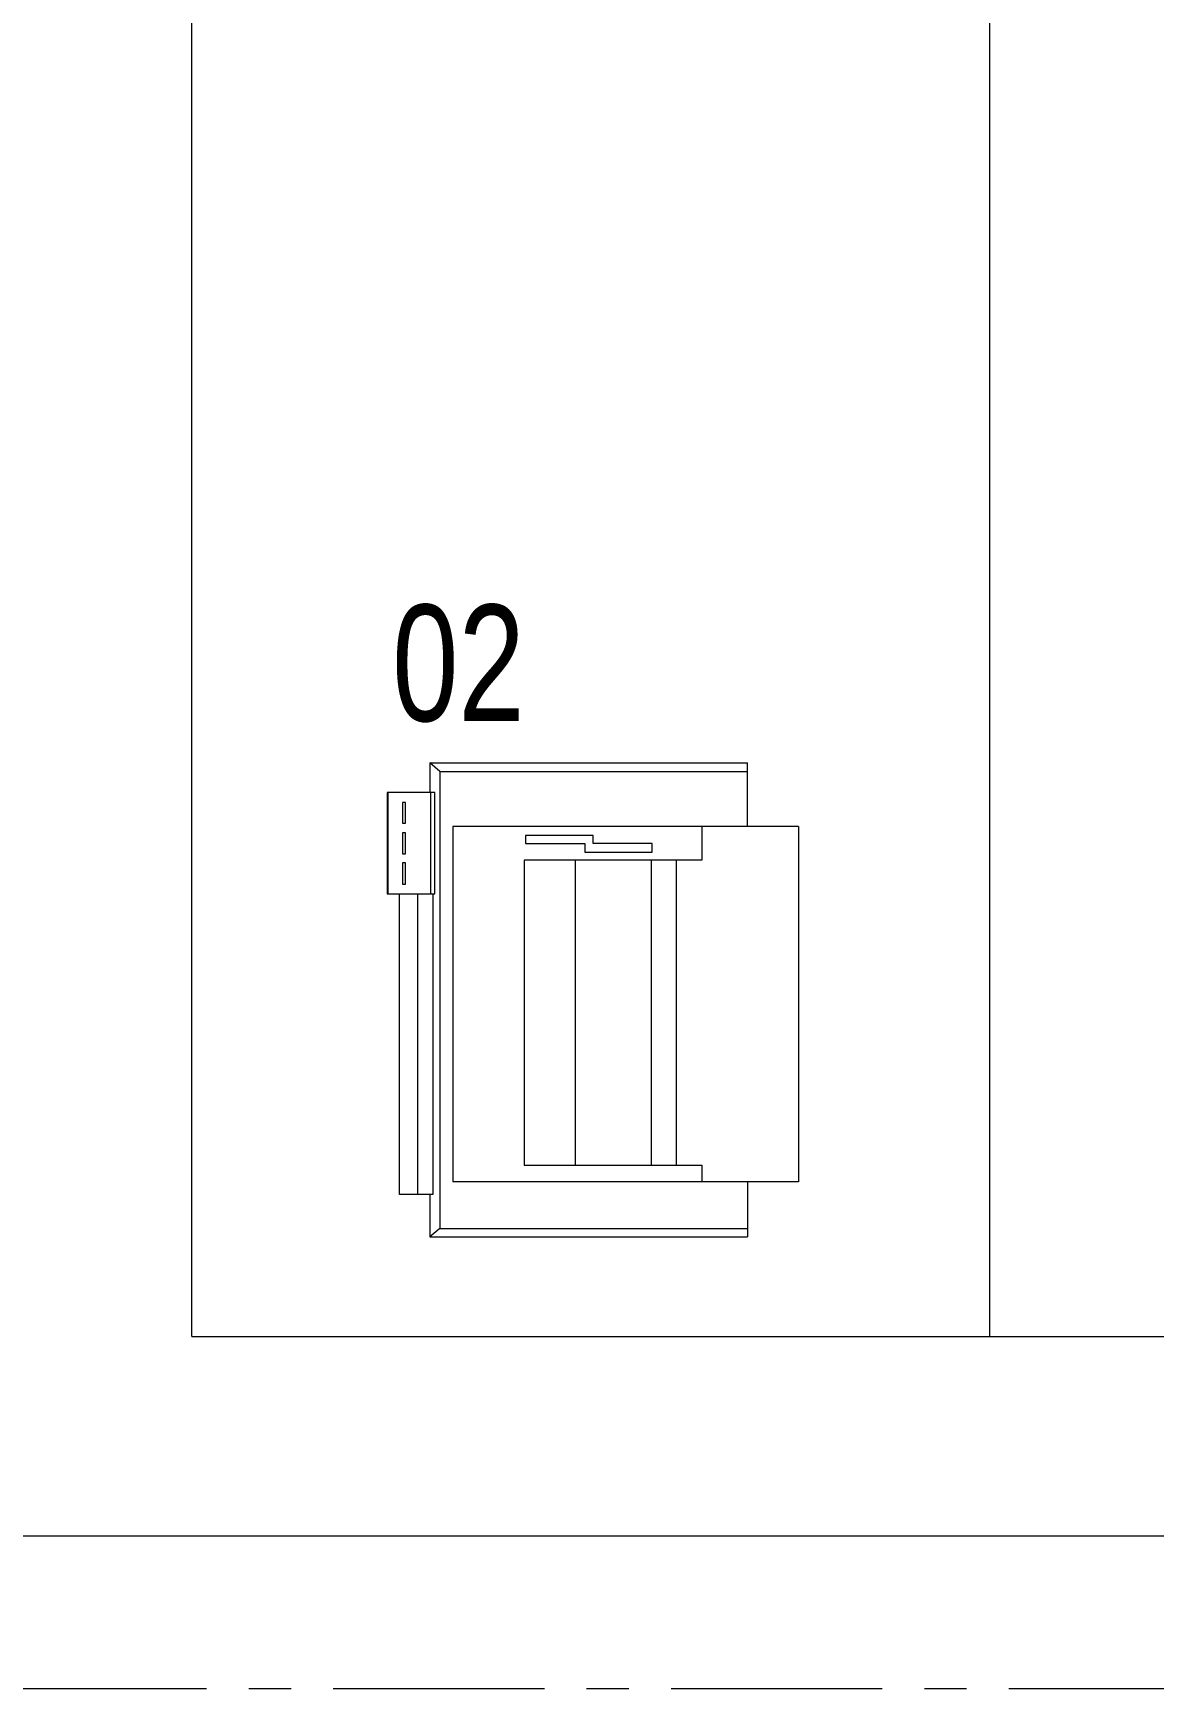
# Model space of a CAD drawing. Header units: millimetres. Extents: x 26027 to 581921, y 7230 to 233891.
# Drawn here: x 533148 to 533991, y 142345 to 143591 of the extents above; entities that cross this region are included whole.
import ezdxf

# ---------------------------------------------------------------- set-up
doc = ezdxf.new("R2010")
doc.units = ezdxf.units.MM
doc.header["$LTSCALE"] = 5
doc.linetypes.add('CENTER', pattern=[50.8, 31.75, -6.35, 6.35, -6.35])
doc.layers.add('axes', color=9, linetype='Continuous')
doc.layers.add('Medical Equipment and Furniture', color=163, linetype='Continuous', lineweight=0)
doc.layers.add('Walls', color=32, linetype='Continuous', lineweight=5)
doc.styles.add('X3G_ENTITY_257CFD', font='swisscl.ttf', dxfattribs={"height": 200})

# ---------------------------------------------------------------- blocks, each defined once
blk = doc.blocks.new('ITPPLT2C-P')
at = {"color": 0}
for p, q in [((0.0229, 0.0318), (0.2618, 0.0318)), ((0.0304, 0.0256), (0.0229, 0.0318)), ((0.0229, 0), (0.0229, 0.0318)), ((0.0304, -0.3182), (0.0304, 0.0256)), ((0.0304, 0.0256), (0.2618, 0.0256)), ((0.2618, -0.0096), (0.2618, 0.0318)), ((0, 0), (0, -0.2262)), ((0.0252, 0), (0, 0)), ((0.0139, 0), (0.0139, -0.2262)), ((0.0252, 0), (0.0139, 0)), ((0.0252, -0.2262), (0.0252, 0)), ((0.0401, -0.2769), (0.0401, -0.0096)), ((0.3, -0.0096), (0.0401, -0.0096)), ((0.2274, -0.0222), (0.2274, -0.0096)), ((0.3, -0.2769), (0.3, -0.0096)), ((0.0939, -0.2515), (0.0939, -0.0222)), ((0.0939, -0.0222), (0.2274, -0.0222)), ((0.1321, -0.2515), (0.1321, -0.0222)), ((0.1894, -0.2515), (0.1894, -0.0222)), ((0.2082, -0.2515), (0.2082, -0.0222)), ((-0.0091, -0.2262), (0.0267, -0.2262)), ((-0.0091, -0.3023), (-0.0091, -0.2262)), ((-0.0087, -0.2262), (0.0236, -0.2262)), ((-0.0087, -0.3023), (-0.0087, -0.2262)), ((0, -0.2262), (0.0252, -0.2262)), ((0.0023, -0.2495), (0.0023, -0.2334)), ((0.0023, -0.2334), (0.0045, -0.2334)), ((0.0045, -0.2334), (0.0045, -0.2495)), ((0.0139, -0.2262), (0.0252, -0.2262)), ((0.0236, -0.2262), (0.0236, -0.3023)), ((0.0267, -0.2262), (0.0267, -0.3023)), ((0.0045, -0.2495), (0.0023, -0.2495)), ((0.0023, -0.2721), (0.0023, -0.2562)), ((0.0023, -0.2562), (0.0045, -0.2562)), ((0.0045, -0.2562), (0.0045, -0.2721)), ((0.2274, -0.2515), (0.0939, -0.2515)), ((0.1395, -0.2575), (0.19, -0.2575)), ((0.1395, -0.2641), (0.1395, -0.2575)), ((0.19, -0.2575), (0.19, -0.2641)), ((0.2274, -0.2769), (0.2274, -0.2515)), ((0.0045, -0.2721), (0.0023, -0.2721)), ((0.0947, -0.2701), (0.0947, -0.2641)), ((0.0947, -0.2641), (0.1395, -0.2641)), ((0.1457, -0.2701), (0.0947, -0.2701)), ((0.19, -0.2641), (0.1457, -0.2641)), ((0.1457, -0.2641), (0.1457, -0.2701)), ((0.0023, -0.295), (0.0023, -0.2793)), ((0.0023, -0.2793), (0.0045, -0.2793)), ((0.0045, -0.2793), (0.0045, -0.295)), ((0.3, -0.2769), (0.0401, -0.2769)), ((0.2618, -0.2769), (0.2618, -0.3246)), ((0.0045, -0.295), (0.0023, -0.295)), ((0.0267, -0.3023), (-0.0091, -0.3023)), ((0.0236, -0.3023), (-0.0087, -0.3023)), ((0.0229, -0.3246), (0.0229, -0.3023)), ((0.0304, -0.3182), (0.0229, -0.3246)), ((0.0304, -0.3182), (0.2618, -0.3182)), ((0.0229, -0.3246), (0.2618, -0.3246))]:
    blk.add_line(p, q, dxfattribs=at)

msp = doc.modelspace()

# ---------------------------------------------------------------- linework, layer by layer
at = {"layer": 'axes', "linetype": 'CENTER', "lineweight": 0}
msp.add_line((581030.5, 142345.3, 2.4), (449113.3, 142345.3, 2.4), dxfattribs=at)
at = {"layer": 'Medical Equipment and Furniture'}
msp.add_line((533867.4, 142610.3, 0), (533867.4, 143640.3, 0), dxfattribs=at)
at = {"layer": 'Walls'}
for p, q in [((533267.4, 142610.3, 0), (533267.4, 146550.3, 0)), ((533267.4, 142610.3, 0), (536161.1, 142610.3, 0)), ((532013.8, 142460.3, 0), (537683.8, 142460.3, 0))]:
    msp.add_line(p, q, dxfattribs=at)

# ---------------------------------------------------------------- block references
at = {"layer": 'Medical Equipment and Furniture', "extrusion": (-1.19925e-18, -8.17187e-07, -1), "xscale": 1000, "yscale": 1000, "zscale": 1000, "rotation": 180}
msp.add_blockref('ITPPLT2C-P', (-533423.5, 142717, -0.1), dxfattribs=at)

# ---------------------------------------------------------------- texts
at = {"layer": 'Medical Equipment and Furniture', "insert": (533467.9, 143160.6, 0), "char_height": 87.47, "attachment_point": 2, "style": 'X3G_ENTITY_257CFD'}
msp.add_mtext('02', dxfattribs=at)

doc.saveas('drawing.dxf')
